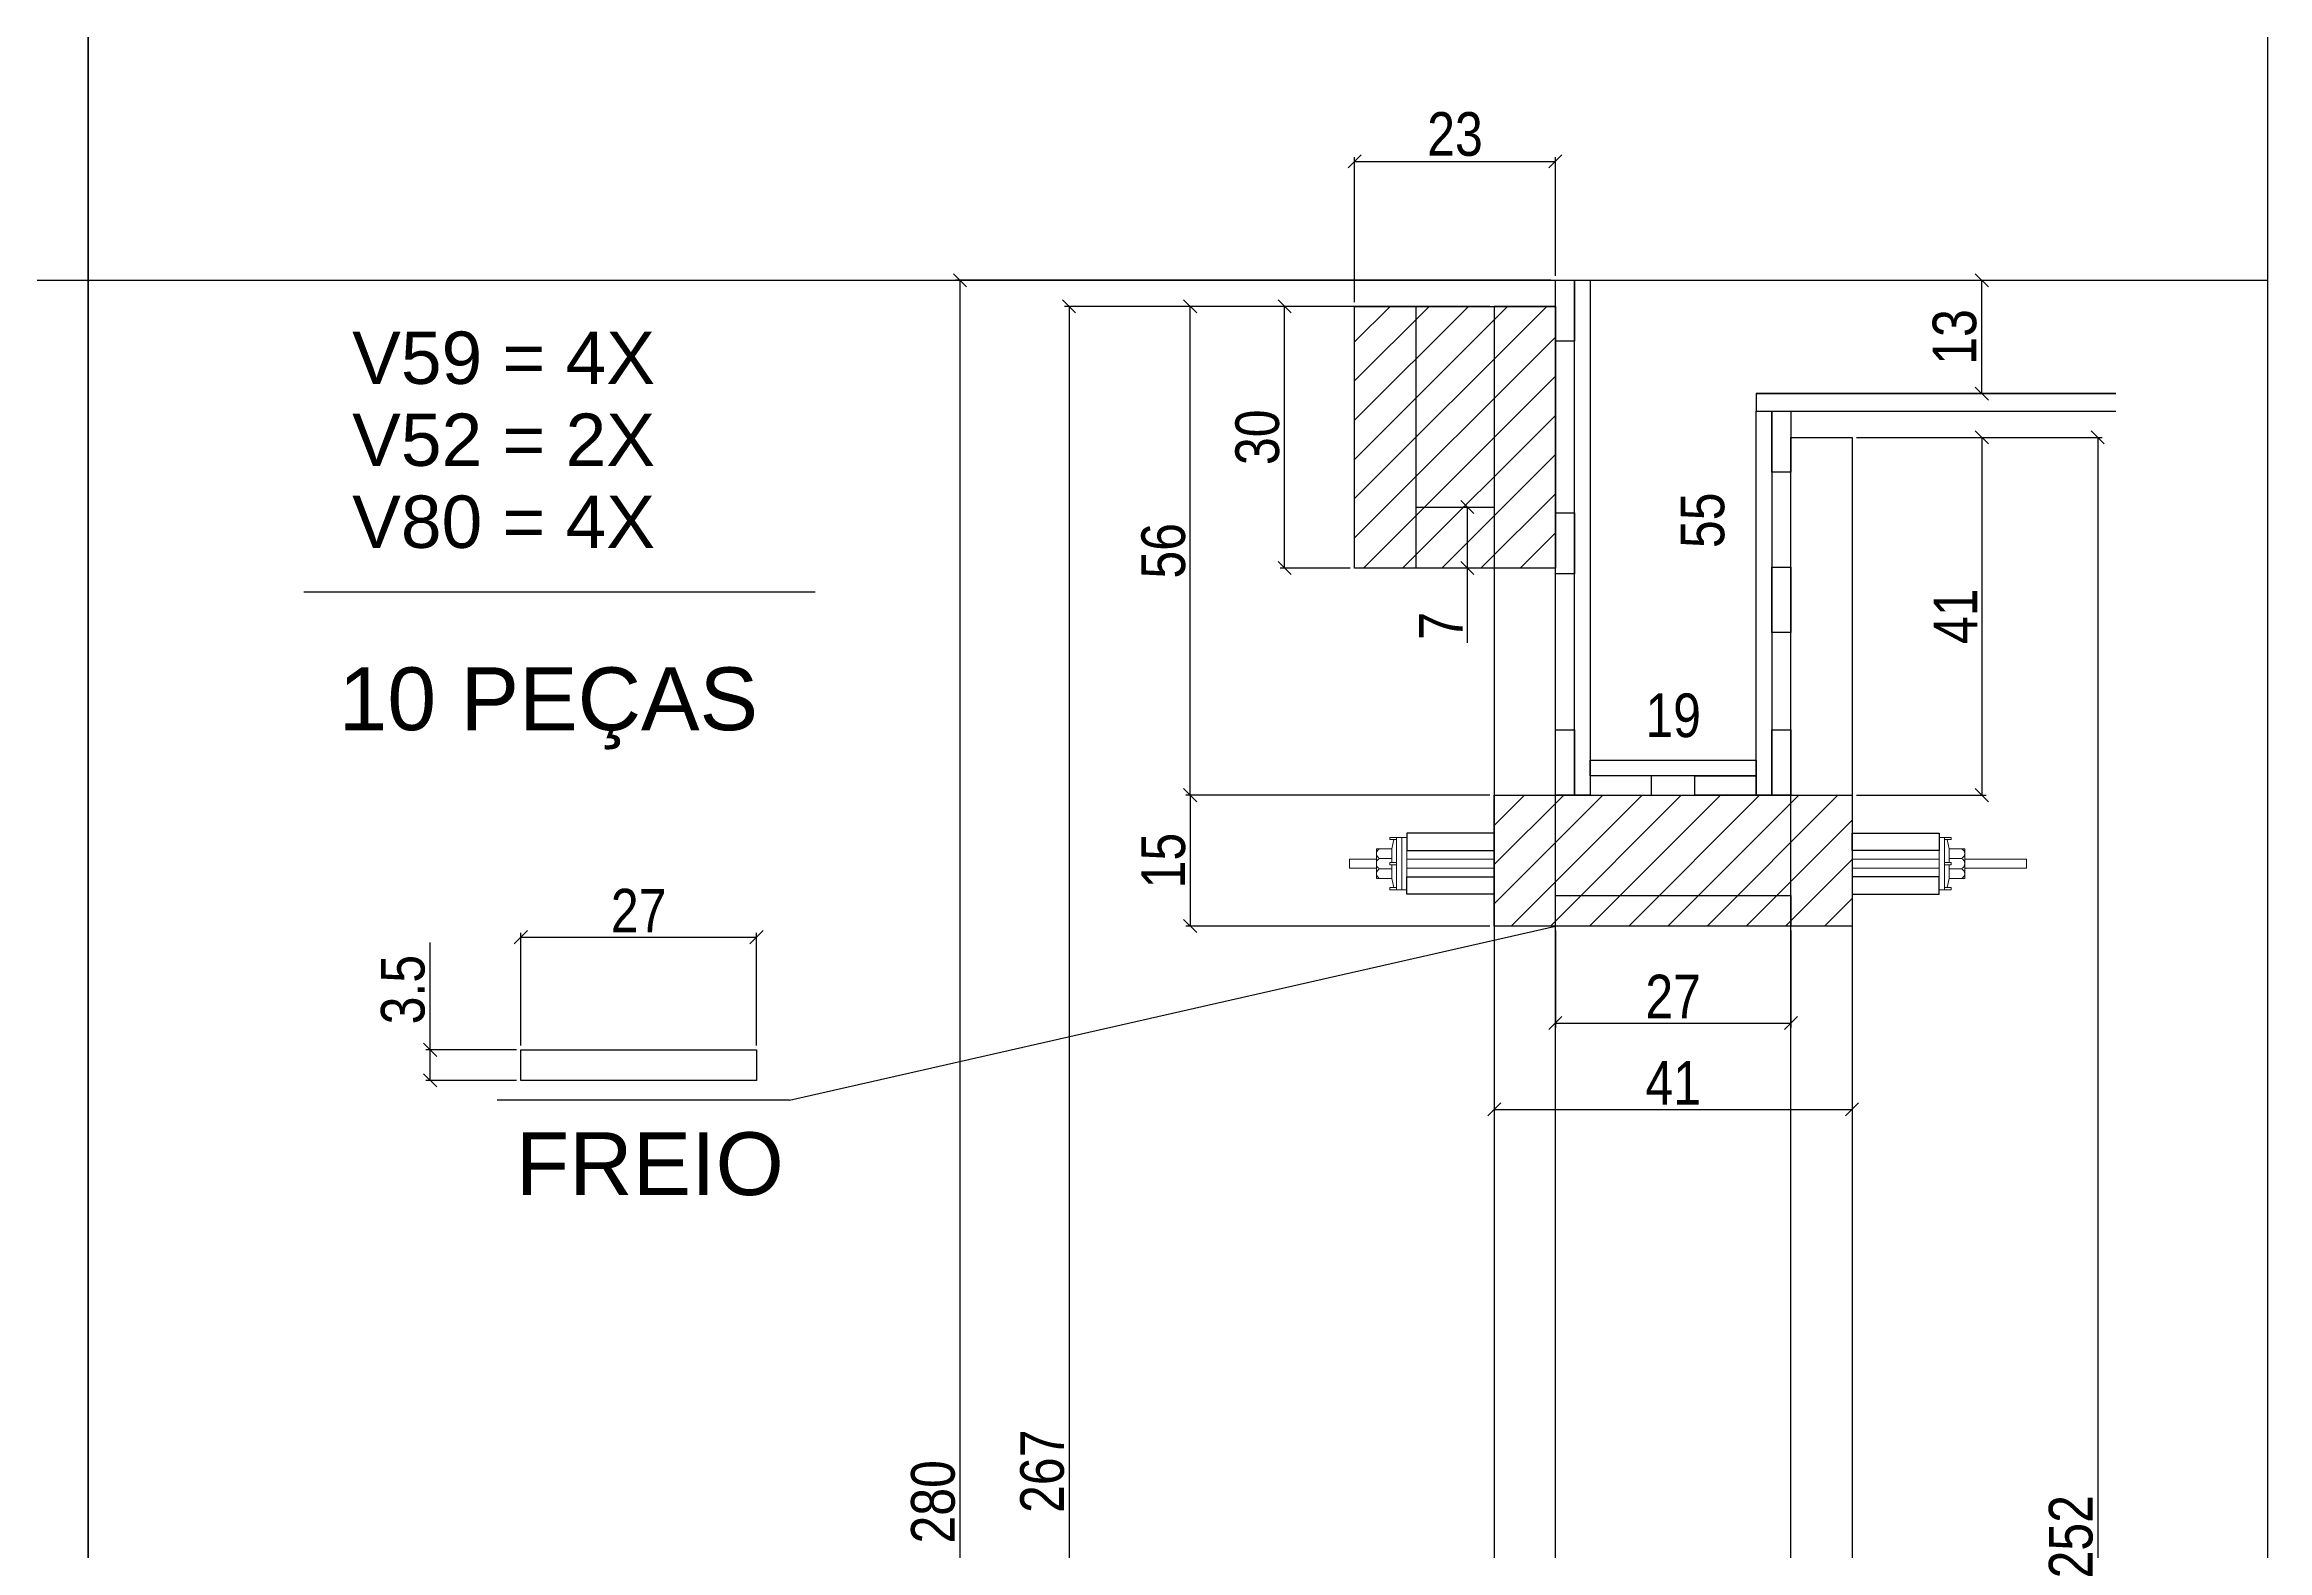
# Model space of a CAD drawing. Header units: millimetres. Extents: x 3247 to 10920, y 704 to 3817.
# Drawn here: x 6234 to 6743, y 2650 to 2995 of the extents above; entities that cross this region are included whole.
import ezdxf

# ---------------------------------------------------------------- set-up
doc = ezdxf.new("R2010")
doc.units = ezdxf.units.MM
for name, color, linetype in [('1', 1, 'Continuous'), ('COTA', 241, 'Continuous'), ('GARFOS OK', 3, 'Continuous'), ('Hachura', 253, 'Continuous'), ('Painéis', 200, 'Continuous'), ('Resinado', 41, 'Continuous'), ('SARR_3.5x7', 81, 'Continuous'), ('SARR_7x7', 40, 'Continuous'), ('TIRAS REESCORAMENTO', 252, 'Continuous'), ('VIGAS', 3, 'Continuous')]:
    doc.layers.add(name, color=color, linetype=linetype)
doc.layers.add('BARRA_ANCORAGEM', color=1, linetype='Continuous', lineweight=15)
doc.styles.add('COTA TECNICA 2X', font='techl___.ttf', dxfattribs={"height": 10})
doc.styles.add('R80-50', font='arial.ttf', dxfattribs={"height": 10})
doc.dimstyles.new('SECAO', dxfattribs={"dimscale": 0.333333, "dimtxt": 5, "dimasz": 9, "dimexe": 3, "dimexo": 3, "dimgap": 3, "dimtad": 1, "dimdec": 1, "dimlfac": 0.5, "dimzin": 12, "dimdsep": 46, "dimtxsty": 'COTA TECNICA 2X', "dimblk1": 'OBLIQUE', "dimblk2": 'OBLIQUE', "dimsah": 1, "dimcen": 0.9, "dimclrd": 4, "dimclre": 4, "dimclrt": 240, "dimadec": 1, "dimazin": 3, "dimtfac": 1, "dimtdec": 1, "dimtmove": 0, "dimatfit": 3, "dimfxl": 1, "dimtolj": 1, "dimtzin": 12, "dimarcsym": 0})

# ---------------------------------------------------------------- blocks, each defined once
blk = doc.blocks.new('_Oblique')
at = {"layer": '1', "color": 0, "lineweight": -2}
blk.add_line((-0.5, -0.5), (0.5, 0.5), dxfattribs=at)
blk = doc.blocks.new('*D181')
at = {"layer": 'COTA', "color": 4, "lineweight": -2, "transparency": 16777216}
for p, q in [((6565, 2934.89), (6467.54, 2934.89)), ((6468.54, 2934.89), (6468.54, 2400.8)), ((6565, 2400.8), (6467.54, 2400.8))]:
    blk.add_line(p, q, dxfattribs=at)
at = {"layer": 'Defpoints', "color": 0, "transparency": 16777216}
for p in [(6566, 2934.89), (6468.54, 2400.8), (6566, 2400.8)]:
    blk.add_point(p, dxfattribs=at)
at = {"layer": 'COTA', "color": 4, "lineweight": -2, "transparency": 16777216, "xscale": 3, "yscale": 3, "zscale": 3}
for p, rotation in [((6468.54, 2934.89), 90), ((6468.54, 2400.8), 270)]:
    blk.add_blockref('_Oblique', p, dxfattribs=dict(at, rotation=rotation))
at = {"layer": 'COTA', "color": 240, "transparency": 16777216, "insert": (6462.43, 2667.84), "char_height": 10, "attachment_point": 5, "rotation": 90, "style": 'COTA TECNICA 2X'}
blk.add_mtext('\\A1;267', dxfattribs=at)
blk = doc.blocks.new('*D187')
at = {"layer": 'COTA', "color": 4, "lineweight": -2, "transparency": 16777216}
for p, q in [((6565, 2934.89), (6495.31, 2934.89)), ((6496.31, 2822.84), (6496.31, 2934.89)), ((6565, 2822.84), (6495.31, 2822.84))]:
    blk.add_line(p, q, dxfattribs=at)
at = {"layer": 'Defpoints', "color": 0, "transparency": 16777216}
for p in [(6496.31, 2934.89), (6566, 2934.89), (6566, 2822.84)]:
    blk.add_point(p, dxfattribs=at)
at = {"layer": 'COTA', "color": 4, "lineweight": -2, "transparency": 16777216, "xscale": 3, "yscale": 3, "zscale": 3}
for p, rotation in [((6496.31, 2934.89), 90), ((6496.31, 2822.84), 270)]:
    blk.add_blockref('_Oblique', p, dxfattribs=dict(at, rotation=rotation))
at = {"layer": 'COTA', "color": 240, "transparency": 16777216, "insert": (6490.2, 2878.86), "char_height": 10, "attachment_point": 5, "rotation": 90, "style": 'COTA TECNICA 2X'}
blk.add_mtext('\\A1;56', dxfattribs=at)
blk = doc.blocks.new('*D188')
at = {"layer": 'COTA', "color": 4, "lineweight": -2, "transparency": 16777216}
for p, q in [((6649, 2904.86), (6678.75, 2904.86)), ((6677.75, 2904.86), (6677.75, 2822.84)), ((6649, 2822.84), (6678.75, 2822.84))]:
    blk.add_line(p, q, dxfattribs=at)
at = {"layer": 'Defpoints', "color": 0, "transparency": 16777216}
for p in [(6648, 2904.86), (6648, 2822.84), (6677.75, 2822.84)]:
    blk.add_point(p, dxfattribs=at)
at = {"layer": 'COTA', "color": 4, "lineweight": -2, "transparency": 16777216, "xscale": 3, "yscale": 3, "zscale": 3}
for p, rotation in [((6677.75, 2904.86), 90), ((6677.75, 2822.84), 270)]:
    blk.add_blockref('_Oblique', p, dxfattribs=dict(at, rotation=rotation))
at = {"layer": 'COTA', "color": 240, "transparency": 16777216, "insert": (6671.68, 2863.85), "char_height": 10, "attachment_point": 5, "rotation": 90, "style": 'COTA TECNICA 2X'}
blk.add_mtext('\\A1;41', dxfattribs=at)
blk = doc.blocks.new('*D189')
at = {"layer": 'COTA', "color": 4, "lineweight": -2, "transparency": 16777216}
for p, q in [((6579, 2940.89), (6442.53, 2940.89)), ((6443.53, 2940.89), (6443.53, 2380.8)), ((6565, 2380.8), (6442.53, 2380.8))]:
    blk.add_line(p, q, dxfattribs=at)
at = {"layer": 'Defpoints', "color": 0, "transparency": 16777216}
for p in [(6580, 2940.89), (6443.53, 2380.8), (6566, 2380.8)]:
    blk.add_point(p, dxfattribs=at)
at = {"layer": 'COTA', "color": 4, "lineweight": -2, "transparency": 16777216, "xscale": 3, "yscale": 3, "zscale": 3}
for p, rotation in [((6443.53, 2940.89), 90), ((6443.53, 2380.8), 270)]:
    blk.add_blockref('_Oblique', p, dxfattribs=dict(at, rotation=rotation))
at = {"layer": 'COTA', "color": 240, "transparency": 16777216, "insert": (6437.41, 2660.84), "char_height": 10, "attachment_point": 5, "rotation": 90, "style": 'COTA TECNICA 2X'}
blk.add_mtext('\\A1;280', dxfattribs=at)
blk = doc.blocks.new('*D191')
at = {"layer": 'Defpoints', "color": 0, "transparency": 16777216}
for p in [(6613.04, 2940.89), (6619.89, 2940.89), (6613.04, 2830.84)]:
    blk.add_point(p, dxfattribs=at)
at = {"layer": 'COTA', "color": 240, "transparency": 16777216, "insert": (6613.78, 2885.86), "char_height": 10, "attachment_point": 5, "rotation": 90, "style": 'COTA TECNICA 2X'}
blk.add_mtext('\\A1;55', dxfattribs=at)
blk = doc.blocks.new('*D192')
at = {"layer": 'Defpoints', "color": 0, "transparency": 16777216}
for p in [(6588, 2834.99), (6626, 2834.99), (6626, 2834.99)]:
    blk.add_point(p, dxfattribs=at)
at = {"layer": 'COTA', "color": 240, "transparency": 16777216, "insert": (6607, 2841.08), "char_height": 10, "attachment_point": 5, "style": 'COTA TECNICA 2X'}
blk.add_mtext('\\A1;19', dxfattribs=at)
blk = doc.blocks.new('*D194')
at = {"layer": 'COTA', "color": 4, "lineweight": -2, "transparency": 16777216}
for p, q in [((6675.59, 2940.89), (6678.75, 2940.89)), ((6677.75, 2914.89), (6677.75, 2940.89)), ((6675.59, 2914.89), (6678.75, 2914.89))]:
    blk.add_line(p, q, dxfattribs=at)
at = {"layer": 'Defpoints', "color": 0, "transparency": 16777216}
for p in [(6674.59, 2940.89), (6677.75, 2940.89), (6674.59, 2914.89)]:
    blk.add_point(p, dxfattribs=at)
at = {"layer": 'COTA', "color": 4, "lineweight": -2, "transparency": 16777216, "xscale": 3, "yscale": 3, "zscale": 3}
for p, rotation in [((6677.75, 2940.89), 90), ((6677.75, 2914.89), 270)]:
    blk.add_blockref('_Oblique', p, dxfattribs=dict(at, rotation=rotation))
at = {"layer": 'COTA', "color": 240, "transparency": 16777216, "insert": (6671.53, 2927.89), "char_height": 10, "attachment_point": 5, "rotation": 90, "style": 'COTA TECNICA 2X'}
blk.add_mtext('\\A1;13', dxfattribs=at)
blk = doc.blocks.new('*D195')
at = {"layer": 'COTA', "color": 4, "lineweight": -2, "transparency": 16777216}
for p, q in [((6650, 2904.86), (6705.29, 2904.86)), ((6704.29, 2904.86), (6704.29, 2400.8)), ((6650, 2400.8), (6705.29, 2400.8))]:
    blk.add_line(p, q, dxfattribs=at)
at = {"layer": 'Defpoints', "color": 0, "transparency": 16777216}
for p in [(6649, 2904.86), (6649, 2400.8), (6704.29, 2400.8)]:
    blk.add_point(p, dxfattribs=at)
at = {"layer": 'COTA', "color": 4, "lineweight": -2, "transparency": 16777216, "xscale": 3, "yscale": 3, "zscale": 3}
for p, rotation in [((6704.29, 2904.86), 90), ((6704.29, 2400.8), 270)]:
    blk.add_blockref('_Oblique', p, dxfattribs=dict(at, rotation=rotation))
at = {"layer": 'COTA', "color": 240, "transparency": 16777216, "insert": (6698.18, 2652.83), "char_height": 10, "attachment_point": 5, "rotation": 90, "style": 'COTA TECNICA 2X'}
blk.add_mtext('\\A1;252', dxfattribs=at)
blk = doc.blocks.new('A$C51C4441F')
at = {"layer": 'BARRA_ANCORAGEM'}
for p, q in [((-2.25, 3.4), (-1.79, 5.5)), ((-2.25, 3.4), (-5.81, 3.39)), ((-5.81, 3.39), (-5.81, -3.39)), ((-2.25, 1.2), (-5.02, 1.2)), ((-2.25, 3.4), (-2.25, 3.4)), ((-2.25, 3.4), (-2.25, 0.25)), ((-2.25, -3.4), (-5.81, -3.39)), ((-2.25, -1.2), (-5.02, -1.2)), ((-2.25, -0.25), (-2.25, -3.4)), ((-2.25, -3.4), (-1.79, -5.5))]:
    blk.add_line(p, q, dxfattribs=at)
for points in [[(-2.7, 6), (-1.2, 6), (-1.2, 5.5), (-2.7, 5.5)], [(-1.2, -6), (0, -6), (0, 6), (-1.2, 6)], [(-2.7, 0.25), (-1.2, 0.25), (-1.2, -0.25), (-2.7, -0.25)], [(-2.7, -6), (-1.2, -6), (-1.2, -5.5), (-2.7, -5.5)]]:
    blk.add_lwpolyline(points, close=True, dxfattribs=at)
for centre, radius, start, end in [((-4.66, 2.3), 1.15, 107.7845, 252.2718), ((-4.52, 0), 1.3, 112.648, 247.4083), ((-4.66, -2.3), 1.15, 107.7845, 252.2718)]:
    blk.add_arc(centre, radius, start, end, dxfattribs=at)
blk = doc.blocks.new('*D197')
at = {"layer": 'COTA', "color": 4, "lineweight": -2, "transparency": 16777216}
for p, q in [((6322.13, 2764.45), (6322.13, 2789.06)), ((6341.91, 2764.45), (6321.13, 2764.45)), ((6322.13, 2757.45), (6322.13, 2764.45)), ((6341.91, 2757.45), (6321.13, 2757.45))]:
    blk.add_line(p, q, dxfattribs=at)
at = {"layer": 'Defpoints', "color": 0, "transparency": 16777216}
for p in [(6322.13, 2764.45), (6342.91, 2764.45), (6342.91, 2757.45)]:
    blk.add_point(p, dxfattribs=at)
at = {"layer": 'COTA', "color": 4, "lineweight": -2, "transparency": 16777216, "xscale": 3, "yscale": 3, "zscale": 3}
for p, rotation in [((6322.13, 2764.45), 90), ((6322.13, 2757.45), 270)]:
    blk.add_blockref('_Oblique', p, dxfattribs=dict(at, rotation=rotation))
at = {"layer": 'COTA', "color": 240, "transparency": 16777216, "insert": (6315.91, 2778.26), "char_height": 10, "attachment_point": 5, "rotation": 90, "style": 'COTA TECNICA 2X'}
blk.add_mtext('\\A1;3.5', dxfattribs=at)
blk = doc.blocks.new('*D444')
at = {"layer": 'COTA', "color": 4, "lineweight": -2, "transparency": 16777216}
for p, q in [((6342.91, 2765.45), (6342.91, 2791.29)), ((6342.91, 2790.29), (6396.91, 2790.29)), ((6396.91, 2765.45), (6396.91, 2791.29))]:
    blk.add_line(p, q, dxfattribs=at)
at = {"layer": 'Defpoints', "color": 0, "transparency": 16777216}
for p in [(6396.91, 2790.29), (6342.91, 2764.45), (6396.91, 2764.45)]:
    blk.add_point(p, dxfattribs=at)
at = {"layer": 'COTA', "color": 4, "lineweight": -2, "transparency": 16777216, "xscale": 3, "yscale": 3, "zscale": 3, "rotation": 180}
blk.add_blockref('_Oblique', (6342.91, 2790.29), dxfattribs=at)
at = {"layer": 'COTA', "color": 4, "lineweight": -2, "transparency": 16777216, "xscale": 3, "yscale": 3, "zscale": 3}
blk.add_blockref('_Oblique', (6396.91, 2790.29), dxfattribs=at)
at = {"layer": 'COTA', "color": 240, "transparency": 16777216, "insert": (6369.91, 2796.36), "char_height": 10, "attachment_point": 5, "style": 'COTA TECNICA 2X'}
blk.add_mtext('\\A1;27', dxfattribs=at)
blk = doc.blocks.new('*D462')
at = {"layer": 'COTA', "color": 4, "lineweight": -2, "transparency": 16777216}
for p, q in [((6565, 2822.84), (6495.31, 2822.84)), ((6496.31, 2822.84), (6496.31, 2792.84)), ((6565, 2792.84), (6495.31, 2792.84))]:
    blk.add_line(p, q, dxfattribs=at)
at = {"layer": 'Defpoints', "color": 0, "transparency": 16777216}
for p in [(6566, 2822.84), (6496.31, 2792.84), (6566, 2792.84)]:
    blk.add_point(p, dxfattribs=at)
at = {"layer": 'COTA', "color": 4, "lineweight": -2, "transparency": 16777216, "xscale": 3, "yscale": 3, "zscale": 3}
for p, rotation in [((6496.31, 2822.84), 90), ((6496.31, 2792.84), 270)]:
    blk.add_blockref('_Oblique', p, dxfattribs=dict(at, rotation=rotation))
at = {"layer": 'COTA', "color": 240, "transparency": 16777216, "insert": (6490.2, 2807.84), "char_height": 10, "attachment_point": 5, "rotation": 90, "style": 'COTA TECNICA 2X'}
blk.add_mtext('\\A1;15', dxfattribs=at)
blk = doc.blocks.new('*D463')
at = {"layer": 'COTA', "color": 4, "lineweight": -2, "transparency": 16777216}
for p, q in [((6580, 2791.84), (6580, 2769.6)), ((6634, 2791.84), (6634, 2769.6)), ((6580, 2770.6), (6634, 2770.6))]:
    blk.add_line(p, q, dxfattribs=at)
at = {"layer": 'Defpoints', "color": 0, "transparency": 16777216}
for p in [(6580, 2792.84), (6634, 2792.84), (6634, 2770.6)]:
    blk.add_point(p, dxfattribs=at)
at = {"layer": 'COTA', "color": 4, "lineweight": -2, "transparency": 16777216, "xscale": 3, "yscale": 3, "zscale": 3, "rotation": 180}
blk.add_blockref('_Oblique', (6580, 2770.6), dxfattribs=at)
at = {"layer": 'COTA', "color": 4, "lineweight": -2, "transparency": 16777216, "xscale": 3, "yscale": 3, "zscale": 3}
blk.add_blockref('_Oblique', (6634, 2770.6), dxfattribs=at)
at = {"layer": 'COTA', "color": 240, "transparency": 16777216, "insert": (6607, 2776.67), "char_height": 10, "attachment_point": 5, "style": 'COTA TECNICA 2X'}
blk.add_mtext('\\A1;27', dxfattribs=at)
blk = doc.blocks.new('*D464')
at = {"layer": 'COTA', "color": 4, "lineweight": -2, "transparency": 16777216}
for p, q in [((6566, 2791.84), (6566, 2749.81)), ((6648, 2791.84), (6648, 2749.81)), ((6566, 2750.81), (6648, 2750.81))]:
    blk.add_line(p, q, dxfattribs=at)
at = {"layer": 'Defpoints', "color": 0, "transparency": 16777216}
for p in [(6566, 2792.84), (6648, 2792.84), (6648, 2750.81)]:
    blk.add_point(p, dxfattribs=at)
at = {"layer": 'COTA', "color": 4, "lineweight": -2, "transparency": 16777216, "xscale": 3, "yscale": 3, "zscale": 3, "rotation": 180}
blk.add_blockref('_Oblique', (6566, 2750.81), dxfattribs=at)
at = {"layer": 'COTA', "color": 4, "lineweight": -2, "transparency": 16777216, "xscale": 3, "yscale": 3, "zscale": 3}
blk.add_blockref('_Oblique', (6648, 2750.81), dxfattribs=at)
at = {"layer": 'COTA', "color": 240, "transparency": 16777216, "insert": (6607, 2756.88), "char_height": 10, "attachment_point": 5, "style": 'COTA TECNICA 2X'}
blk.add_mtext('\\A1;41', dxfattribs=at)
blk = doc.blocks.new('*D268')
at = {"layer": 'COTA', "color": 4, "lineweight": -2, "transparency": 16777216}
for p, q in [((6533, 2934.89), (6516.96, 2934.89)), ((6517.96, 2874.89), (6517.96, 2934.89)), ((6533, 2874.89), (6516.96, 2874.89))]:
    blk.add_line(p, q, dxfattribs=at)
at = {"layer": 'Defpoints', "color": 0, "transparency": 16777216}
for p in [(6517.96, 2934.89), (6534, 2934.89), (6534, 2874.89)]:
    blk.add_point(p, dxfattribs=at)
at = {"layer": 'COTA', "color": 4, "lineweight": -2, "transparency": 16777216, "xscale": 3, "yscale": 3, "zscale": 3}
for p, rotation in [((6517.96, 2934.89), 90), ((6517.96, 2874.89), 270)]:
    blk.add_blockref('_Oblique', p, dxfattribs=dict(at, rotation=rotation))
at = {"layer": 'COTA', "color": 240, "transparency": 16777216, "insert": (6511.74, 2904.89), "char_height": 10, "attachment_point": 5, "rotation": 90, "style": 'COTA TECNICA 2X'}
blk.add_mtext('\\A1;30', dxfattribs=at)
blk = doc.blocks.new('*D269')
at = {"layer": 'COTA', "color": 4, "lineweight": -2, "transparency": 16777216}
for p, q in [((6534, 2935.89), (6534, 2969.13)), ((6534, 2968.13), (6580, 2968.13)), ((6580, 2941.89), (6580, 2969.13))]:
    blk.add_line(p, q, dxfattribs=at)
at = {"layer": 'Defpoints', "color": 0, "transparency": 16777216}
for p in [(6580, 2968.13), (6580, 2940.89), (6534, 2934.89)]:
    blk.add_point(p, dxfattribs=at)
at = {"layer": 'COTA', "color": 4, "lineweight": -2, "transparency": 16777216, "xscale": 3, "yscale": 3, "zscale": 3, "rotation": 180}
blk.add_blockref('_Oblique', (6534, 2968.13), dxfattribs=at)
at = {"layer": 'COTA', "color": 4, "lineweight": -2, "transparency": 16777216, "xscale": 3, "yscale": 3, "zscale": 3}
blk.add_blockref('_Oblique', (6580, 2968.13), dxfattribs=at)
at = {"layer": 'COTA', "color": 240, "transparency": 16777216, "insert": (6557, 2974.35), "char_height": 10, "attachment_point": 5, "style": 'COTA TECNICA 2X'}
blk.add_mtext('\\A1;23', dxfattribs=at)
blk = doc.blocks.new('*D270')
at = {"layer": 'COTA', "color": 4, "lineweight": -2, "transparency": 16777216}
for p, q in [((6559.37, 2888.89), (6558.81, 2888.89)), ((6559.81, 2888.89), (6559.81, 2874.89)), ((6559.37, 2874.89), (6558.81, 2874.89)), ((6559.81, 2874.89), (6559.81, 2857.78))]:
    blk.add_line(p, q, dxfattribs=at)
at = {"layer": 'Defpoints', "color": 0, "transparency": 16777216}
for p in [(6560.37, 2888.89), (6559.81, 2874.89), (6560.37, 2874.89)]:
    blk.add_point(p, dxfattribs=at)
at = {"layer": 'COTA', "color": 4, "lineweight": -2, "transparency": 16777216, "xscale": 3, "yscale": 3, "zscale": 3}
for p, rotation in [((6559.81, 2888.89), 90), ((6559.81, 2874.89), 270)]:
    blk.add_blockref('_Oblique', p, dxfattribs=dict(at, rotation=rotation))
at = {"layer": 'COTA', "color": 240, "transparency": 16777216, "insert": (6553.73, 2861.65), "char_height": 10, "attachment_point": 5, "rotation": 90, "style": 'COTA TECNICA 2X'}
blk.add_mtext('\\A1;7', dxfattribs=at)

msp = doc.modelspace()

# ---------------------------------------------------------------- hatches: boundary and pattern name
at = {"layer": 'COTA'}
h = msp.add_hatch(dxfattribs=at)
h.set_pattern_fill('ANSI31', color=256, scale=2, style=0)
h.set_pattern_definition([(45, (-13201.511, -2188.885), (-4.490128, 4.490128), [])])
h.paths.add_polyline_path([(6580, 2874.89), (6534, 2874.89), (6534, 2934.89), (6580, 2934.89)])
h = msp.add_hatch(dxfattribs=at)
h.set_pattern_fill('ANSI31', color=256, scale=2, style=0)
h.set_pattern_definition([(45, (-18048.954, -210474.229), (-4.49012806, 4.49012806), [])])
h.paths.add_polyline_path([(6648, 2792.84), (6648, 2822.84), (6566, 2822.84), (6566, 2792.84)])

# ---------------------------------------------------------------- linework, layer by layer
at = {"linetype": 'Continuous'}
msp.add_line((6548, 2888.89), (6566, 2888.89), dxfattribs=at)
at = {"layer": 'BARRA_ANCORAGEM'}
for points in [[(6544.8, 2813.14), (6546, 2813.14), (6546, 2801.14), (6544.8, 2801.14)], [(6669.2, 2813.14), (6668, 2813.14), (6668, 2801.14), (6669.2, 2801.14)], [(6532.8, 2806.14), (6538.98, 2806.14), (6538.98, 2808.14), (6532.8, 2808.14)], [(6546, 2806.14), (6566, 2806.14), (6566, 2808.14), (6546, 2808.14)], [(6668, 2806.14), (6648, 2806.14), (6648, 2808.14), (6668, 2808.14)], [(6673.81, 2806.14), (6688, 2806.14), (6688, 2808.14), (6673.81, 2808.14)]]:
    msp.add_lwpolyline(points, close=True, dxfattribs=at)
at = {"layer": 'COTA', "color": 1}
msp.add_line((3246.75, 2940.89), (6743.22, 2940.89), dxfattribs=at)
at = {"layer": 'GARFOS OK', "color": 3}
for q in [(6580, 2792.84), (6337.49, 2752.92)]:
    msp.add_line((6404.52, 2752.92), q, dxfattribs=at)
at = {"layer": 'Hachura', "color": 7}
msp.add_line((6293.2, 2869.42), (6410.35, 2869.42), dxfattribs=at)
at = {"layer": 'Painéis'}
for points in [[(6580, 2874.89), (6534, 2874.89), (6534, 2934.89), (6580, 2934.89)], [(6648, 2792.84), (6566, 2792.84), (6566, 2822.84), (6648, 2822.84)]]:
    msp.add_lwpolyline(points, close=True, dxfattribs=at)
at = {"layer": 'Resinado'}
msp.add_line((6626, 2914.89), (6708.48, 2914.89), dxfattribs=at)
at = {"layer": 'SARR_3.5x7', "linetype": 'Continuous'}
msp.add_lwpolyline([(6342.91, 2764.45), (6396.91, 2764.45), (6396.91, 2757.45), (6342.91, 2757.45)], close=True, dxfattribs=at)
at = {"layer": 'SARR_7x7', "linetype": 'Continuous'}
msp.add_line((6548, 2934.89), (6548, 2874.89), dxfattribs=at)
for points in [[(6566, 2400.8), (6580, 2400.8), (6580, 2934.89), (6566, 2934.89)], [(6648, 2400.8), (6634, 2400.8), (6634, 2904.86), (6648, 2904.86)], [(6580, 2799.84), (6634, 2799.84), (6634, 2792.84), (6580, 2792.84)]]:
    msp.add_lwpolyline(points, close=True, dxfattribs=at)
at = {"layer": 'TIRAS REESCORAMENTO', "linetype": 'ByBlock'}
for p, q in [((6588, 2940.89), (6708.96, 2940.89)), ((6626, 2910.89), (6708.48, 2910.89))]:
    msp.add_line(p, q, dxfattribs=at)
for points in [[(6580, 2940.89), (6584.4, 2940.89), (6584.4, 2926.89), (6580, 2926.89)], [(6629.6, 2910.89), (6634, 2910.89), (6634, 2896.89), (6629.6, 2896.89)], [(6580, 2887.6), (6584.4, 2887.6), (6584.4, 2873.6), (6580, 2873.6)], [(6629.6, 2875.1), (6634, 2875.1), (6634, 2860.1), (6629.6, 2860.1)], [(6580, 2837.84), (6584.4, 2837.84), (6584.4, 2822.84), (6580, 2822.84)], [(6629.6, 2837.84), (6634, 2837.84), (6634, 2822.84), (6629.6, 2822.84)], [(6626, 2827.24), (6588, 2827.24), (6588, 2830.84), (6626, 2830.84)], [(6602, 2822.84), (6602, 2827.24), (6588, 2827.24), (6588, 2822.84)], [(6611.96, 2822.84), (6611.96, 2827.24), (6626, 2827.24), (6626, 2822.84)], [(6546, 2810.14), (6566, 2810.14), (6566, 2814.14), (6546, 2814.14)], [(6668, 2810.14), (6648, 2810.14), (6648, 2814.14), (6668, 2814.14)], [(6546, 2804.14), (6566, 2804.14), (6566, 2800.14), (6546, 2800.14)], [(6668, 2804.14), (6648, 2804.14), (6648, 2800.14), (6668, 2800.14)]]:
    msp.add_lwpolyline(points, close=True, dxfattribs=at)
for points in [[(6588, 2822.84), (6584.4, 2822.84), (6584.4, 2940.89), (6588, 2940.89), (6588, 2822.84)], [(6708.48, 2914.89), (6626, 2914.89), (6626, 2910.89), (6708.48, 2910.89)], [(6629.6, 2822.84), (6626, 2822.84), (6626, 2910.89), (6629.6, 2910.89), (6629.6, 2822.84)]]:
    msp.add_lwpolyline(points, dxfattribs=at)
at = {"layer": 'VIGAS'}
for points in [[(6243.72, 2240.54), (5744.23, 2240.54), (5744.23, 3008.97), (6243.72, 3008.97)], [(6743.22, 2240.54), (6243.72, 2240.54), (6243.72, 3008.97), (6743.22, 3008.97)]]:
    msp.add_lwpolyline(points, close=True, dxfattribs=at)

# ---------------------------------------------------------------- block references
at = {"layer": 'BARRA_ANCORAGEM', "xscale": -1, "rotation": 180}
msp.add_blockref('A$C51C4441F', (6544.8, 2807.14), dxfattribs=at)
at = {"layer": 'BARRA_ANCORAGEM', "xscale": -1}
msp.add_blockref('A$C51C4441F', (6668, 2807.14), dxfattribs=at)

# ---------------------------------------------------------------- texts
at = {"layer": 'VIGAS', "color": 7, "style": 'R80-50'}
for s, p in [('V59 = 4X', (6304.24, 2917.12)), ('V52 = 2X', (6304.24, 2898.32)), ('V80 = 4X', (6304.24, 2879.53))]:
    msp.add_text(s, height=12, dxfattribs=at).set_placement(p)
at = {"layer": 'VIGAS', "color": 7, "char_height": 14.4, "attachment_point": 1, "style": 'R80-50'}
for s, insert in [('10 PEÇAS', (6301.13, 2852.13)), ('FREIO', (6341.72, 2745.55))]:
    msp.add_mtext_dynamic_manual_height_columns(s, width=162.221, gutter_width=50, heights=[0], dxfattribs=dict(at, insert=insert))

# ---------------------------------------------------------------- dimensions: what is measured, and where the dimension line sits
at = {"layer": 'COTA', "color": 3}
for base, p1, p2, picture, middle in [((6580, 2968.13), (6534, 2934.89), (6580, 2940.89), '*D269', (6557, 2974.35)), ((6396.91, 2790.29), (6342.91, 2764.45), (6396.91, 2764.45), '*D444', (6369.91, 2796.36)), ((6648, 2750.81), (6566, 2792.84), (6648, 2792.84), '*D464', (6607, 2756.88)), ((6634, 2770.6), (6580, 2792.84), (6634, 2792.84), '*D463', (6607, 2776.67))]:
    dim = msp.add_linear_dim(base=base, p1=p1, p2=p2, dimstyle='SECAO', dxfattribs=at)
    dim.commit()
    dim.dimension.update_dxf_attribs({"geometry": picture, "text_midpoint": middle})
for base, p1, p2, picture, middle in [((6443.53, 2380.8), (6580, 2940.89), (6566, 2380.8), '*D189', (6437.41, 2660.84)), ((6677.75, 2940.89), (6674.59, 2914.89), (6674.59, 2940.89), '*D194', (6671.53, 2927.89)), ((6468.54, 2400.8), (6566, 2934.89), (6566, 2400.8), '*D181', (6462.43, 2667.84)), ((6496.31, 2934.89), (6566, 2822.84), (6566, 2934.89), '*D187', (6490.2, 2878.86)), ((6517.96, 2934.89), (6534, 2874.89), (6534, 2934.89), '*D268', (6511.74, 2904.89)), ((6677.75, 2822.84), (6648, 2904.86), (6648, 2822.84), '*D188', (6671.68, 2863.85)), ((6704.29, 2400.8), (6649, 2904.86), (6649, 2400.8), '*D195', (6698.18, 2652.83)), ((6496.31, 2792.84), (6566, 2822.84), (6566, 2792.84), '*D462', (6490.2, 2807.84)), ((6322.13, 2764.45), (6342.91, 2757.45), (6342.91, 2764.45), '*D197', (6315.91, 2778.26))]:
    dim = msp.add_linear_dim(base=base, p1=p1, p2=p2, angle=90, dimstyle='SECAO', dxfattribs=at)
    dim.commit()
    dim.dimension.update_dxf_attribs({"geometry": picture, "text_midpoint": middle})
dim = msp.add_linear_dim(base=(6619.89, 2940.89), p1=(6613.04, 2830.84), p2=(6613.04, 2940.89), angle=90, dimstyle='SECAO', override={"dimse1": 1, "dimse2": 1, "dimsd1": 1, "dimsd2": 1}, dxfattribs=at)
dim.commit()
dim.dimension.update_dxf_attribs({"geometry": '*D191', "text_midpoint": (6619.89, 2885.86), "dimtype": 160})
dim = msp.add_linear_dim(base=(6559.81, 2874.89), p1=(6560.37, 2888.89), p2=(6560.37, 2874.89), angle=90, dimstyle='SECAO', dxfattribs=at)
dim.commit()
dim.dimension.update_dxf_attribs({"geometry": '*D270', "text_midpoint": (6559.81, 2861.65), "dimtype": 160})
dim = msp.add_linear_dim(base=(6626, 2834.99), p1=(6588, 2834.99), p2=(6626, 2834.99), dimstyle='SECAO', override={"dimse1": 1, "dimse2": 1, "dimsd1": 1, "dimsd2": 1}, dxfattribs=at)
dim.commit()
dim.dimension.update_dxf_attribs({"geometry": '*D192', "text_midpoint": (6607, 2841.08)})

doc.saveas('drawing.dxf')
